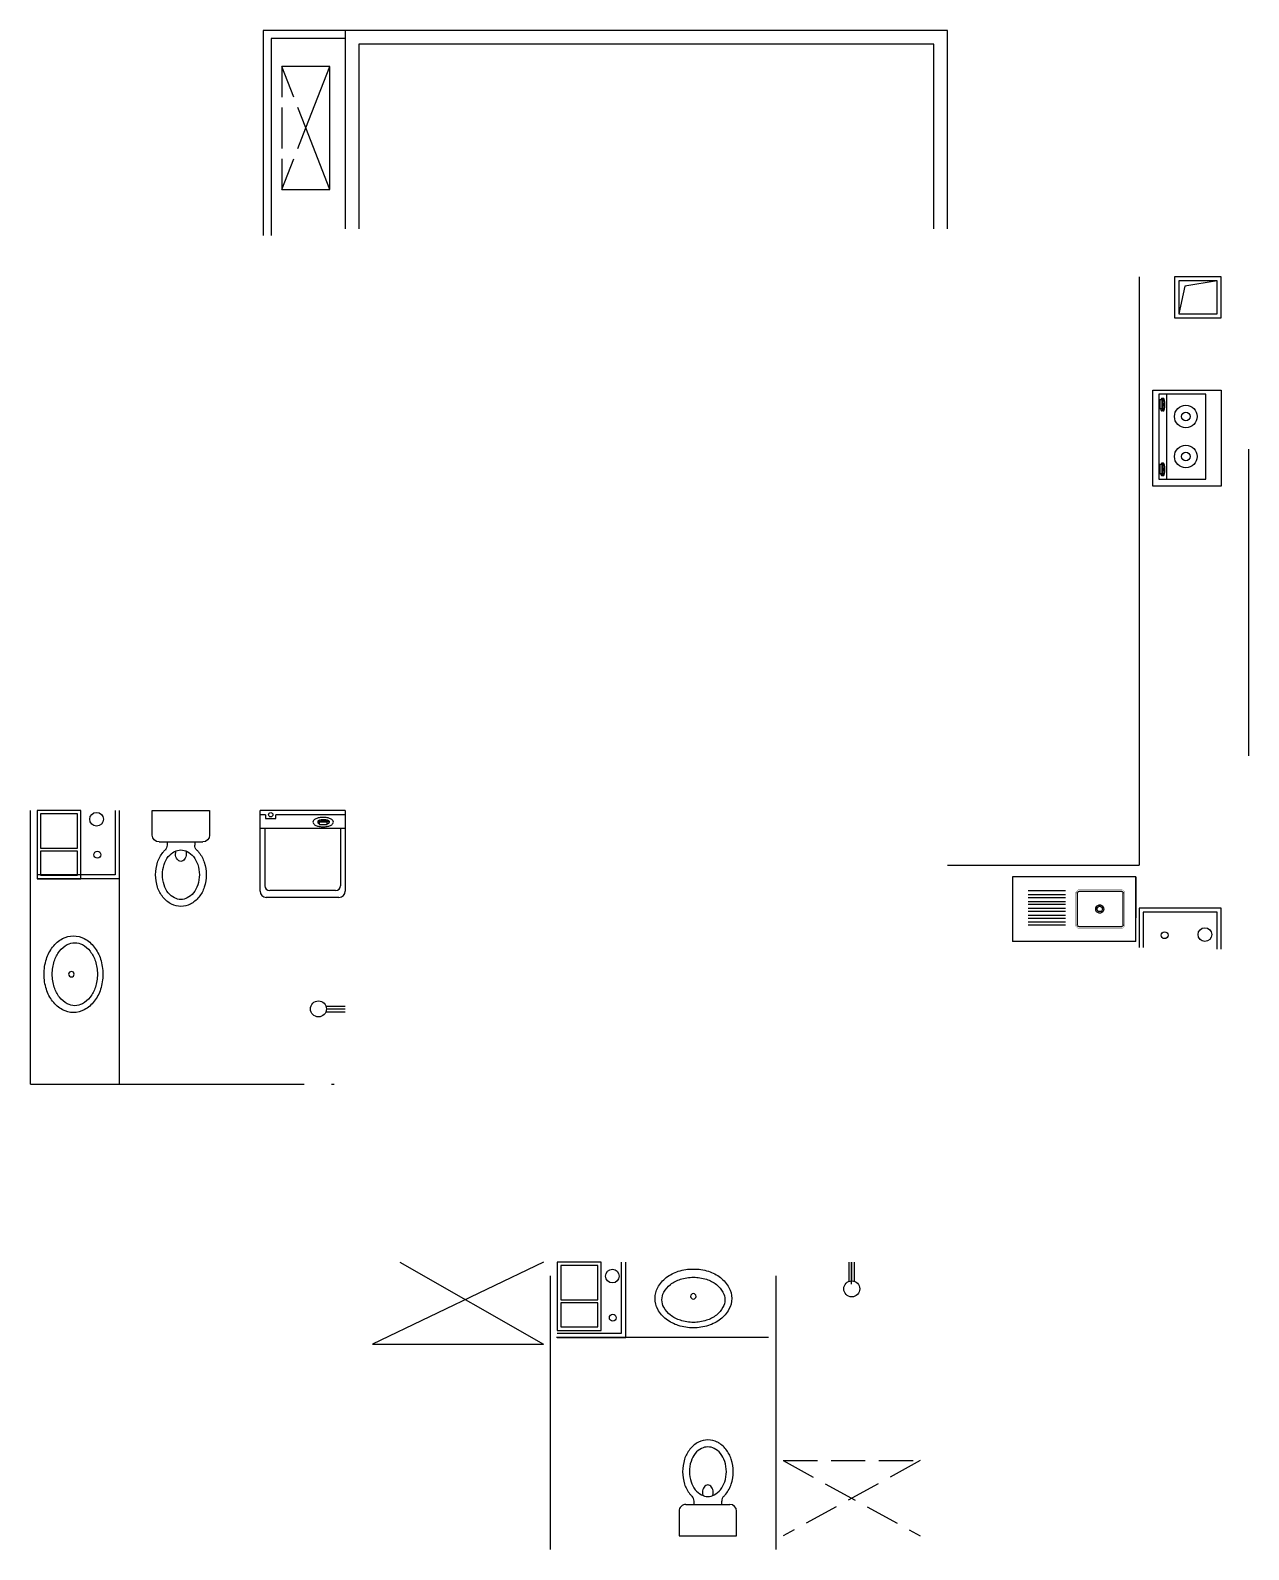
# Model space of a CAD drawing. Extents: x 180930 to 189830, y 40132 to 51232.
import ezdxf

# ---------------------------------------------------------------- set-up
doc = ezdxf.new("R2010")
doc.units = 0
doc.header["$LTSCALE"] = 1000
doc.header["$MEASUREMENT"] = 0
for name, pattern in [('DASH', [0.35, 0.25, -0.1]), ('DOTE', [2.42, 2, -0.2, 0.02, -0.2]), ('HIDDEN', [7.5, 5, -2.5])]:
    doc.linetypes.add(name, pattern=pattern)
for name, color, linetype in [('3T_GLASS', 5, 'Continuous'), ('A-Fixt', 81, 'Continuous'), ('A-Hdrl', 31, 'Continuous'), ('BALCONY', 6, 'Continuous'), ('DIME', 9, 'Continuous'), ('DOTE', 1, 'DOTE'), ('E_WINDOW', 2, 'Continuous'), ('LVTRY', 6, 'Continuous'), ('STAIR', 2, 'Continuous'), ('TOTHER', 7, 'Continuous'), ('家具', 13, 'Continuous')]:
    doc.layers.add(name, color=color, linetype=linetype)
doc.styles.get("Standard").update_dxf_attribs({"font": 'gbenor.shx', "bigfont": 'gbcbig.shx'})

# ---------------------------------------------------------------- blocks, each defined once
blk = doc.blocks.new('M_E19')
for p, q in [((-323, -113), (-323, -456)), ((299, -113), (-323, -113)), ((299, -456), (299, -113)), ((-323, -400), (299, -400)), ((-291, -422), (-291, -434)), ((-216, -432), (-280, -432)), ((-280, -432), (-280, -448)), ((-216, -448), (-216, -432)), ((-199, -423), (-199, -434)), ((182, -422), (182, -434)), ((193, -432), (193, -448)), ((257, -432), (193, -432)), ((257, -448), (257, -432)), ((274, -423), (274, -434)), ((-323, -456), (299, -456)), ((-280, -448), (-216, -448)), ((193, -448), (257, -448))]:
    blk.add_line(p, q)
for points in [[(-199, -423, 0.259034), (-201, -420, 0.076276), (-213, -415, 0.036515), (-226, -412, 0.026615), (-245, -411, 0.026615), (-264, -412, 0.036515), (-277, -415, 0.076276), (-289, -420, 0.259034), (-291, -423, 0.078462), (-291, -424, 0.056762)], [(-199, -434, 0.259034), (-201, -430, 0.076276), (-213, -425, 0.036515), (-226, -423, 0.026615), (-245, -422, 0.026615), (-264, -423, 0.036515), (-277, -425, 0.076276), (-289, -430, 0.259034), (-291, -434, 0.259034), (-289, -437, 0.056762), (-280, -441, 0.036515)], [(-216, -443, 0.008736), (-213, -442, 0.076276), (-201, -437, 0.259034), (-199, -434, 0.259034)], [(274, -423, 0.259034), (272, -420, 0.076276), (260, -415, 0.036515), (247, -412, 0.026615), (228, -411, 0.026615), (209, -412, 0.036515), (196, -415, 0.076276), (184, -420, 0.259034), (182, -423, 0.078462), (182, -424, 0.056762)], [(274, -434, 0.259034), (272, -430, 0.076276), (260, -425, 0.036515), (247, -423, 0.026615), (228, -422, 0.026615), (209, -423, 0.036515), (196, -425, 0.076276), (184, -430, 0.259034), (182, -434, 0.259034), (184, -437, 0.056762), (193, -441, 0.036515)], [(257, -443, 0.008736), (260, -442, 0.076276), (272, -437, 0.259034), (274, -434, 0.259034)]]:
    blk.add_lwpolyline(points, format="xyb")
at = {"layer": 'TOTHER', "linetype": 'Continuous'}
for p, q in [((-350, 0), (350, 0)), ((-350, -500), (-350, 0)), ((350, 0), (350, -500)), ((350, -500), (-350, -500))]:
    blk.add_line(p, q, dxfattribs=at)
for centre, radius in [((-158, -259), 82.5), ((134, -259), 82.5), ((-158, -259), 31.6), ((134, -259), 31.6)]:
    blk.add_circle(centre, radius, dxfattribs=at)
at = {"width": 0.8, "flags": 9}
for tag in ['XSIZE', 'YSIZE']:
    blk.add_attdef(tag, (0, 0), '', height=0.5, dxfattribs=at)
blk = doc.blocks.new('JB-AC(O)-Dual')
for p, q in [((-225, 175), (-450, 175)), ((-450, 175), (-225, 88)), ((-450, 175), (-450, -175)), ((450, 175), (225, 175)), ((225, 88), (450, 175)), ((450, -175), (450, 175)), ((-450, -175), (0, 0)), ((-150, 58), (0, 0)), ((0, 0), (150, 58)), ((0, 0), (450, -175)), ((-450, -175), (450, -175))]:
    blk.add_line(p, q)
blk.add_lwpolyline([(150, 175), (-150, 175)])
blk = doc.blocks.new('A$C681D5D9A')
at = {"layer": 'E_WINDOW'}
for p, q in [((74, 230), (30, 30)), ((310, 270), (74, 230))]:
    blk.add_line(p, q, dxfattribs=at)
for points in [[(0, 0), (340, 0), (340, 300), (0, 300)], [(30, 30), (310, 30), (310, 270), (30, 270)]]:
    blk.add_lwpolyline(points, close=True, dxfattribs=at)
blk = doc.blocks.new('M_E16')
for p, q in [((-347, -107), (-34, -107)), ((63, -103), (336, -103)), ((-359, -351), (-359, -119)), ((-22, -119), (-22, -351)), ((63, -132), (336, -132)), ((63, -153), (336, -153)), ((63, -182), (336, -182)), ((63, -203), (336, -203)), ((63, -232), (336, -232)), ((63, -253), (336, -253)), ((63, -282), (336, -282)), ((63, -303), (336, -303)), ((63, -332), (336, -332)), ((-34, -363), (-347, -363)), ((63, -353), (336, -353))]:
    blk.add_line(p, q)
for points, const_width in [([(-353, -95), (-370, -113)], 1.91), ([(-353, -95), (-28, -95)], 1.8), ([(-10, -113), (-28, -95)], 1.91), ([(-370, -357), (-370, -113)], 2), ([(-10, -113), (-10, -357)], 2), ([(-370, -357), (-353, -375)], 1.91), ([(-28, -375), (-353, -375)], 1.8), ([(-28, -375), (-10, -357)], 1.91)]:
    blk.add_lwpolyline(points, dxfattribs=dict(const_width=const_width))
for points in [[(-347, -107), (-351, -108), (-354, -110), (-357, -113), (-358, -117), (-359, -119)], [(-22, -119), (-23, -115), (-25, -111), (-28, -109), (-32, -107), (-34, -107)], [(-216, -235), (-215, -245), (-209, -255), (-202, -261), (-192, -265), (-182, -265), (-172, -261), (-164, -255), (-159, -245), (-157, -235), (-159, -225), (-164, -215), (-172, -209), (-182, -205), (-192, -205), (-202, -209), (-209, -215), (-215, -225), (-216, -235)], [(-206, -235), (-205, -242), (-201, -248), (-196, -252), (-190, -254), (-183, -254), (-177, -252), (-172, -248), (-169, -242), (-168, -235), (-169, -228), (-172, -222), (-177, -218), (-183, -215), (-190, -215), (-196, -218), (-201, -222), (-205, -228), (-206, -235)], [(-359, -351), (-358, -355), (-356, -358), (-353, -361), (-349, -363), (-347, -363)], [(-34, -363), (-30, -362), (-26, -360), (-24, -357), (-22, -353), (-22, -351)]]:
    blk.add_lwpolyline(points)
at = {"layer": 'TOTHER', "linetype": 'Continuous'}
for p, q in [((-450, 0), (450, 0)), ((-450, -471), (-450, 0)), ((450, 0), (450, -471)), ((-450, -471), (450, -471))]:
    blk.add_line(p, q, dxfattribs=at)
at = {"layer": 'TOTHER', "linetype": 'HIDDEN'}
blk.add_line((-450, 0), (-450, -300), dxfattribs=at)
at = {"width": 0.8, "flags": 9}
for tag in ['XSIZE', 'YSIZE']:
    blk.add_attdef(tag, (0, 0), '', height=0.5, dxfattribs=at)
blk = doc.blocks.new('A$C3353149E')
at = {"layer": 'LVTRY'}
for p, q in [((117, 78), (253, 78)), ((117, 58), (253, 58)), ((117, 38), (253, 38))]:
    blk.add_line(p, q, dxfattribs=at)
blk.add_circle((58, 58), 58.4, dxfattribs=at)
blk = doc.blocks.new('A$C36F5083F')
at = {"rotation": 270}
blk.add_blockref('A$C3353149E', (0, 253), dxfattribs=at)
blk = doc.blocks.new('_LV5')
for p, q in [((210, 0), (-210, 0)), ((-210, 0), (-210, -180)), ((210, -180), (210, 0)), ((160, -230), (-160, -230)), ((-101, -230), (-101, -254)), ((101, -230), (101, -254))]:
    blk.add_line(p, q)
blk.add_lwpolyline([(-135, -469, 0.080312), (-123, -544, 0.089014), (-92, -602, 0.104918), (-46, -639, 0.119812), (0, -650, 0.119812), (46, -639, 0.104918), (92, -602, 0.089014), (123, -544, 0.080312), (135, -469, 0.080312), (123, -395, 0.089014), (92, -337, 0.104918), (46, -300, 0.119812), (0, -288, 0.119812), (-46, -300, 0.104918), (-92, -337, 0.089014), (-123, -395, 0.080312)], format="xyb", close=True)
for points in [[(-39, -318, 0.073567), (-36, -339, 0.084454), (-27, -356, 0.10642), (-14, -368, 0.129709), (0, -372, 0.129709), (14, -368, 0.10642), (27, -356, 0.084454), (36, -339, 0.073567), (39, -318, 0.073567), (36, -298, 0.014016), (35, -295, 0.10642)], [(-35, -295, 0.013578), (-36, -298, 0.073567), (-39, -318, 0.073567)]]:
    blk.add_lwpolyline(points, format="xyb")
for centre, radius, start, end in [((-160, -180), 50, 180, 270), ((160, -180), 50, 270, 0), ((52, -453), 235, 141.2863, 161.6333), ((20, -427), 194, 134.8144, 141.2863), ((-151, -254), 50, 314.8144, 0), ((151, -254), 50, 180, 225.2555), ((-20, -427), 194, 38.7137, 45.2555), ((-52, -453), 235, 18.3667, 38.7137), ((102, -469), 287, 161.6333, 180), ((-102, -469), 287, 0, 18.3667), ((102, -469), 287, 180, 198.3667), ((-102, -469), 287, 341.6333, 0), ((52, -486), 235, 198.3667, 218.7137), ((20, -512), 194, 218.7137, 242.6714), ((-20, -512), 194, 297.3286, 321.2863), ((-52, -486), 235, 321.2863, 341.6333), ((0, -551), 150, 242.6714, 270), ((0, -551), 150, 270, 297.3286)]:
    blk.add_arc(centre, radius, start, end)
blk = doc.blocks.new('M_E20')
for p, q in [((345, 0), (-345, 0)), ((-302, -36), (-345, -36)), ((-302, -35), (-302, -66)), ((-302, -66), (-219, -66)), ((-219, -66), (-219, -35)), ((345, -36), (-219, -36)), ((123, -87), (123, -99)), ((133, -96), (133, -113)), ((198, -96), (133, -96)), ((133, -113), (198, -113)), ((198, -113), (198, -96)), ((215, -88), (215, -99)), ((-307, -144), (-307, -611)), ((307, -144), (307, -611)), ((267, -651), (-267, -651))]:
    blk.add_line(p, q)
blk.add_lwpolyline([(83, -94, 0.185158), (88, -107, 0.102042), (108, -122, 0.060862), (133, -130, 0.047173), (166, -133, 0.047173), (200, -130, 0.060862), (225, -122, 0.102042), (245, -107, 0.185158), (250, -94, 0.185158), (245, -82, 0.102042), (225, -67, 0.060862), (200, -59, 0.047173), (166, -56, 0.047173), (133, -59, 0.060862), (108, -67, 0.102042), (88, -82, 0.185158)], format="xyb", close=True)
for points in [[(215, -88, 0.259034), (213, -85, 0.076276), (201, -80, 0.036515), (188, -77, 0.026615), (169, -76, 0.026615), (150, -77, 0.036515), (137, -80, 0.076276), (125, -85, 0.259034), (123, -88, 0.078462), (123, -89, 0.056762)], [(215, -99, 0.259034), (213, -95, 0.076276), (201, -90, 0.036515), (188, -88, 0.026615), (169, -87, 0.026615), (150, -88, 0.036515), (137, -90, 0.076276), (125, -95, 0.259034), (123, -99, 0.259034), (125, -102, 0.056762), (133, -106, 0.036515)], [(198, -108, 0.008736), (201, -107, 0.076276), (213, -102, 0.259034), (215, -99, 0.259034)]]:
    blk.add_lwpolyline(points, format="xyb")
blk.add_circle((-259, -35), 17.5)
for centre, start, end in [((-267, -611), 180, 270), ((267, -611), 270, 0)]:
    blk.add_arc(centre, 40, start, end)
at = {"layer": 'TOTHER', "linetype": 'Continuous'}
for p, q in [((-345, -656), (-345, 0)), ((345, 0), (345, -656)), ((-345, -145), (345, -145)), ((295, -706), (-295, -706))]:
    blk.add_line(p, q, dxfattribs=at)
for centre, start, end in [((-295, -656), 180, 270), ((295, -656), 270, 0)]:
    blk.add_arc(centre, 50, start, end, dxfattribs=at)
at = {"width": 0.8, "flags": 9}
for tag in ['XSIZE', 'YSIZE']:
    blk.add_attdef(tag, (0, 0), '', height=0.5, dxfattribs=at)
blk = doc.blocks.new('A$C03A8395C')
at = {"layer": 'DIME', "extrusion": (0, 0, -1), "zscale": -1}
blk.add_blockref('M_E20', (-345, 706), dxfattribs=at)
blk = doc.blocks.new('_LV3')
for points in [[(280, -265, 0.12431), (260, -186, 0.105707), (198, -113, 0.086941), (110, -67, 0.077137), (0, -50, 0.077137), (-110, -67, 0.086941), (-198, -113, 0.105707), (-260, -186, 0.12431), (-280, -265, 0.12431), (-260, -344, 0.105707), (-198, -417, 0.086941), (-110, -463, 0.077137), (0, -480, 0.077137), (110, -463, 0.086941), (198, -417, 0.105707), (260, -344, 0.12431)], [(230, -275, 0.12431), (216, -220, 0.105707), (168, -163, 0.086941), (95, -125, 0.077137), (0, -110, 0.077137), (-95, -125, 0.086941), (-168, -163, 0.105707), (-216, -220, 0.12431), (-230, -275, 0.12431), (-216, -330, 0.105707), (-168, -387, 0.086941), (-95, -425, 0.077137), (0, -440, 0.077137), (95, -425, 0.086941), (168, -387, 0.105707), (216, -330, 0.12431)]]:
    blk.add_lwpolyline(points, format="xyb", close=True)
blk.add_circle((0, -250), 20)
blk = doc.blocks.new('A$C58A93E72')
for points in [[(500, 0), (500, 320), (0, 320), (0, 0)], [(275, 25), (275, 295), (25, 295), (25, 25)], [(298, 25), (473, 25), (473, 295), (298, 295)]]:
    blk.add_lwpolyline(points, close=True)

msp = doc.modelspace()

# ---------------------------------------------------------------- linework, layer by layer
at = {"layer": '3T_GLASS', "color": 254}
msp.add_line((186930, 42072), (186930, 42232), dxfattribs=at)
for points in [[(181580, 45532), (181580, 45032), (180980, 45032)], [(181550, 45532), (181550, 45062), (180980, 45062)], [(189631, 44518), (189631, 44818), (189030, 44818), (189030, 44532)], [(189601, 44518), (189601, 44788), (189060, 44788), (189060, 44532)], [(184780, 41682), (185280, 41682), (185280, 42232)], [(184780, 41712), (185250, 41712), (185250, 42232)]]:
    msp.add_lwpolyline(points, dxfattribs=at)
for centre, radius in [((181414, 45468), 50), ((181420, 45209), 25), ((189217, 44621), 25), ((189511, 44625), 50), ((185182, 42130), 50), ((185185, 41826), 25)]:
    msp.add_circle(centre, radius, dxfattribs=at)
at = {"layer": 'A-Hdrl'}
for points in [[(183230, 51232), (182630, 51232), (182630, 49732)], [(183230, 51172), (182690, 51172), (182690, 49732)]]:
    msp.add_lwpolyline(points, dxfattribs=at)
at = {"layer": 'BALCONY'}
for points in [[(187630, 49782), (187630, 51232), (183230, 51232), (183230, 49782)], [(187530, 49782), (187530, 51132), (183330, 51132), (183330, 49782)]]:
    msp.add_lwpolyline(points, dxfattribs=at)
at = {"layer": 'DOTE'}
for p, q in [((180930, 43532), (180930, 45632)), ((180930, 43532), (183330, 43532)), ((184730, 40132), (184730, 42332)), ((186380, 40132), (186380, 42332))]:
    msp.add_line(p, q, dxfattribs=at)
at = {"layer": 'LVTRY'}
for p, q in [((189030, 49432), (189030, 45132)), ((181580, 45532), (181580, 43532)), ((187630, 45132), (189030, 45132)), ((186324, 41682), (184774, 41682))]:
    msp.add_line(p, q, dxfattribs=at)
at = {"layer": 'STAIR'}
msp.add_line((189830, 48172), (189830, 45932), dxfattribs=at)
at = {"layer": '家具', "color": 252}
for p, q in [((184680, 42232), (183430, 41632)), ((183630, 42232), (184680, 41632)), ((183430, 41632), (184680, 41632))]:
    msp.add_line(p, q, dxfattribs=at)
at = {"layer": '家具', "color": 252, "linetype": 'DASH'}
for p, q in [((186430, 40782), (187430, 40782)), ((187430, 40782), (186430, 40232)), ((186430, 40782), (187430, 40232))]:
    msp.add_line(p, q, dxfattribs=at)

# ---------------------------------------------------------------- block references
msp.add_blockref('A$C681D5D9A', (189290, 49132))
for name, p, rotation in [('A$C58A93E72', (180980, 45532), 270), ('A$C36F5083F', (183230, 44024), 90), ('A$C58A93E72', (184780, 42232), 270)]:
    msp.add_blockref(name, p, dxfattribs=dict(rotation=rotation))
at = {"extrusion": (0, 0, -1), "xscale": -1, "zscale": -1, "rotation": 180}
msp.add_blockref('A$C36F5083F', (-186989, 42232), dxfattribs=at)
at = {"layer": 'A-Fixt', "rotation": 90}
msp.add_blockref('JB-AC(O)-Dual', (182943, 50519), dxfattribs=at)
at = {"layer": 'LVTRY'}
for name, p, rotation in [('M_E19', (189630, 48252), 270), ('_LV5', (185880, 40232), 180)]:
    msp.add_blockref(name, p, dxfattribs=dict(at, rotation=rotation))
at = {"layer": 'LVTRY', "extrusion": (0, 0, -1), "zscale": -1}
msp.add_blockref('_LV5', (-182030, 45532), dxfattribs=at)
at = {"layer": 'LVTRY', "xscale": -0.8999999999068677, "yscale": 0.8999999999068677, "zscale": 0.9}
msp.add_blockref('A$C03A8395C', (183230, 44897), dxfattribs=at)
at = {"layer": 'LVTRY', "xscale": -1}
for name, p in [('M_E16', (188556, 45047)), ('_LV3', (185774, 42232))]:
    msp.add_blockref(name, p, dxfattribs=at)
at = {"layer": 'LVTRY', "xscale": -1, "rotation": 90}
msp.add_blockref('_LV3', (180980, 44336), dxfattribs=at)

doc.saveas('drawing.dxf')
